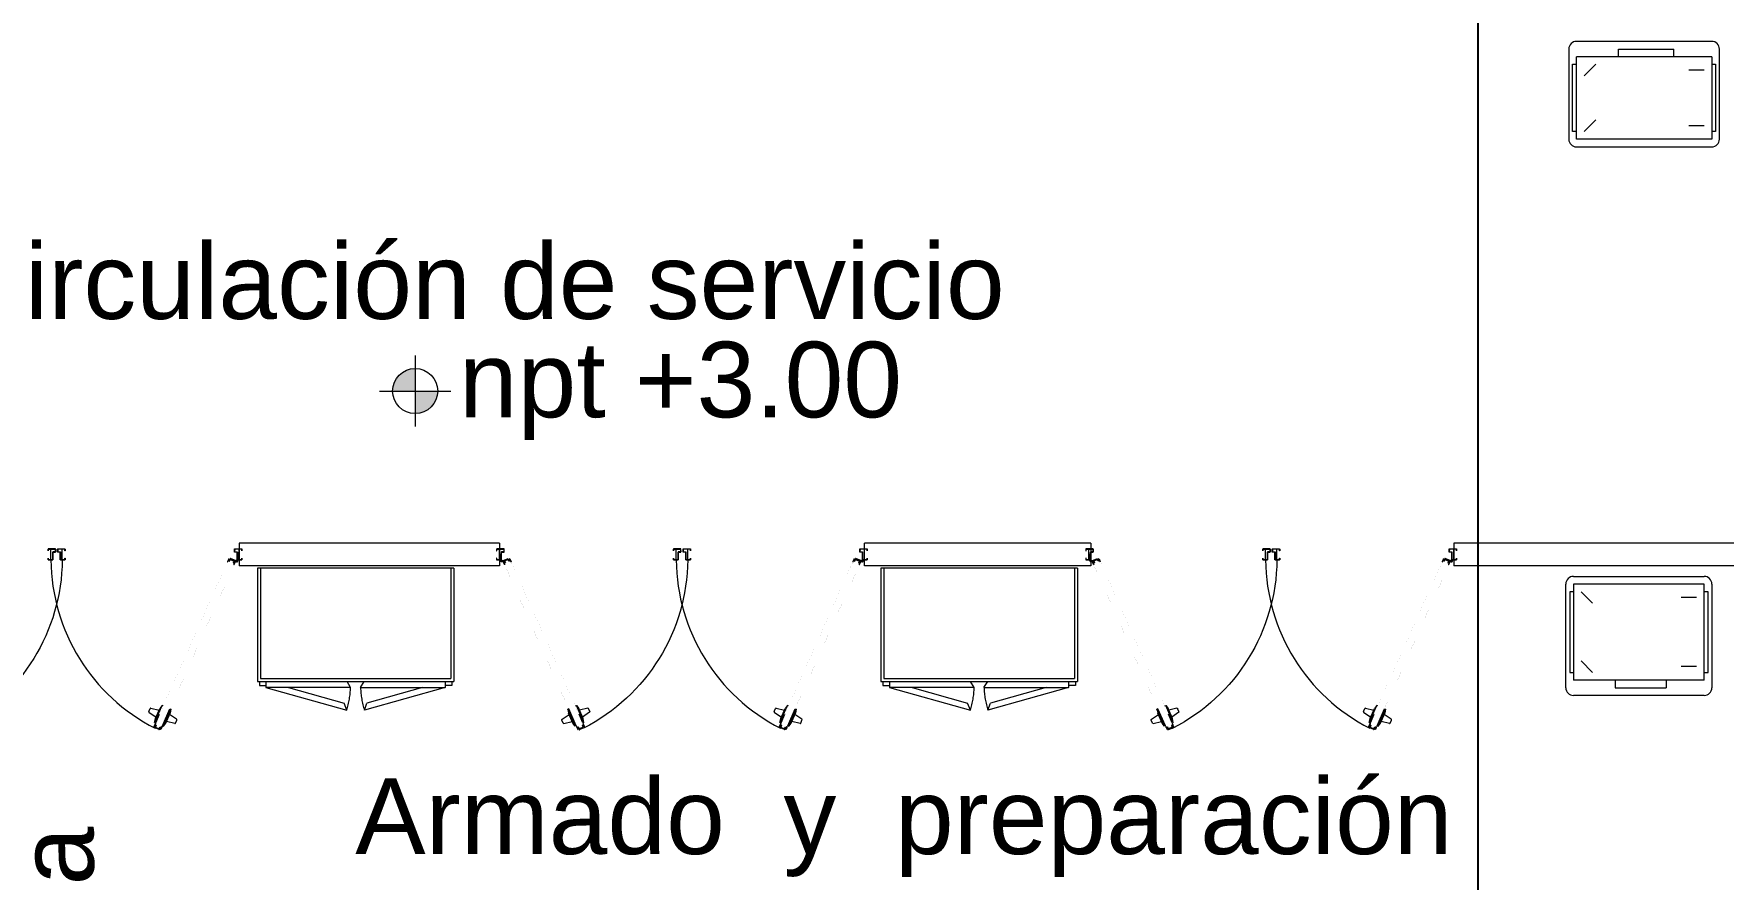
# Model space of a CAD drawing. Header units: millimetres. Extents: x 744843 to 745492, y 2520966 to 2521458.
# Drawn here: x 745416.78 to 745427.96, y 2521095.84 to 2521101.43 of the extents above; entities that cross this region are included whole.
import ezdxf

# ---------------------------------------------------------------- set-up
doc = ezdxf.new("R2010")
doc.units = ezdxf.units.MM
doc.linetypes.add('HIDDEN', pattern=[9.525, 6.35, -3.175])
doc.layers.add('A_Ejes', color=8, linetype='Continuous')
for name, color, linetype, lineweight in [('A_Muebles_Cocina', 55, 'Continuous', 20), ('A_Muros', 30, 'Continuous', 20), ('A_Niveles', 1, 'Continuous', 20), ('A_Puertas', 8, 'Continuous', 0), ('A_Textos', 4, 'Continuous', 20)]:
    doc.layers.add(name, color=color, linetype=linetype, lineweight=lineweight)
doc.styles.add('Arial', font='arial.ttf', dxfattribs={"height": 1})
doc.styles.add('escal 300', font='arial.ttf', dxfattribs={"height": 0.5})

# ---------------------------------------------------------------- blocks, each defined once
blk = doc.blocks.new('carro_servicio')
at = {"layer": 'A_Muebles_Cocina'}
for p, q in [((0, 0.931), (0, 0.036)), ((0.647, 0.982), (0.051, 0.982)), ((0.102, 0.931), (0.102, 0.036)), ((0.102, 0.931), (0.647, 0.931)), ((0.152, 0.956), (0.596, 0.956)), ((0.152, 0.931), (0.152, 0.956)), ((0.596, 0.956), (0.596, 0.931)), ((0.647, 0.931), (0.647, 0.036)), ((0.697, 0.036), (0.697, 0.931)), ((0.191, 0.88), (0.191, 0.779)), ((0.558, 0.88), (0.558, 0.779)), ((0.051, 0.313), (0.051, 0.68)), ((0.102, 0.68), (0.051, 0.68)), ((0.102, 0.313), (0.051, 0.313)), ((0.152, 0.163), (0.229, 0.087)), ((0.52, 0.163), (0.596, 0.087)), ((0.647, 0.036), (0.102, 0.036)), ((0.152, 0.01), (0.152, 0.036)), ((0.596, 0.01), (0.152, 0.01)), ((0.596, 0.036), (0.596, 0.01)), ((0.051, -0.015), (0.647, -0.015))]:
    blk.add_line(p, q, dxfattribs=at)
for centre, start, end in [((0.051, 0.931), 90, 180.0054), ((0.647, 0.931), 0, 90), ((0.051, 0.036), 180, 270), ((0.647, 0.036), 270, 0)]:
    blk.add_arc(centre, 0.0508, start, end, dxfattribs=at)
blk = doc.blocks.new('puerta 100')
at = {"layer": 'A_Puertas'}
for p, q in [((0.3387, 0.8689), (0.3317, 0.8527)), ((0.333, 0.8485), (0.3704, 0.8241)), ((0.3417, 0.8705), (0.3864, 0.8608)), ((0.4022, 0.8858), (0.3627, 0.795)), ((0.3627, 0.795), (0.3666, 0.8153)), ((0.39, 0.8691), (0.3666, 0.8153)), ((0.4077, 0.8834), (0.3682, 0.7926)), ((0.4022, 0.8858), (0.39, 0.8691)), ((0.4077, 0.8834), (0.4022, 0.8858)), ((0.4488, 0.8655), (0.4093, 0.7748)), ((0.4121, 0.8882), (0.4102, 0.889)), ((0.4449, 0.8452), (0.4215, 0.7914)), ((0.4432, 0.8679), (0.4233, 0.822)), ((0.4789, 0.8108), (0.4413, 0.8369)), ((0.4488, 0.8655), (0.4433, 0.8679)), ((0.4437, 0.8722), (0.4449, 0.8717)), ((0.4488, 0.8655), (0.4449, 0.8452)), ((0.3682, 0.7926), (0.3627, 0.795)), ((0.4038, 0.7772), (0.4093, 0.7748)), ((0.4093, 0.7748), (0.4215, 0.7914)), ((0.4687, 0.7895), (0.4253, 0.8002)), ((0.4797, 0.8076), (0.4727, 0.7914)), ((0, 0.0008), (0, -0.0554)), ((0.0079, 0.0036), (0.0079, 0.0018)), ((0.0079, 0.0008), (0.0079, -0.03)), ((0.0092, 0.0028), (0.0092, 0.0018)), ((0.0092, 0.0008), (0.0092, -0.03)), ((0.0163, 0.0065), (0.046, -0.0065)), ((0.0164, 0.0079), (0.0465, -0.0053)), ((0.0263, 0.0269), (0.0197, 0.0118)), ((0.0211, 0.0124), (0.024, 0.019)), ((0.024, 0.019), (0.0296, 0.0165)), ((0.0244, 0.0199), (0.0272, 0.0265)), ((0.031, 0.017), (0.0244, 0.0199)), ((0.0296, 0.0165), (0.0247, 0.0052)), ((0.0247, 0.0052), (0.0464, -0.0043)), ((0.0272, 0.0265), (0.026, 0.0271)), ((0.0272, 0.0265), (0.0263, 0.0269)), ((0.0269, 0.0076), (0.031, 0.017)), ((0.0467, -0.001), (0.0269, 0.0076)), ((0.0464, -0.0043), (0.0513, 0.007)), ((0.0508, 0.0084), (0.0467, -0.001)), ((0.0574, 0.0055), (0.0508, 0.0084)), ((0.0513, 0.007), (0.057, 0.0046)), ((0.057, 0.0046), (0.0541, -0.002)), ((0.0547, -0.0034), (0.0612, 0.0117)), ((0.0603, 0.0121), (0.0574, 0.0055)), ((0.0603, 0.0121), (0.0615, 0.0116)), ((0.0612, 0.0117), (0.0603, 0.0121)), ((1, 0.0009), (1, -0.0554)), ((0.0079, -0.03), (0.008, -0.0301)), ((0.008, -0.0301), (0.0091, -0.0301)), ((0.0091, -0.0301), (0.0092, -0.03)), ((0.0462, -0.0064), (0.0466, -0.0054)), ((0.0466, -0.0054), (0.0465, -0.0053))]:
    blk.add_line(p, q, dxfattribs=at)
at = {"layer": 'A_Puertas', "const_width": 0.000051}
for points in [[(0.0228, 0.0138), (0.0216, 0.011, -1), (0.0198, 0.0118), (0.4037, 0.8731), (0.4163, 0.9021, -1), (0.4181, 0.9013), (0.4169, 0.8985), (0.4173, 0.8983), (0.4186, 0.9011, 1), (0.4159, 0.9023), (0.4032, 0.8733), (0.0193, 0.012, 1), (0.022, 0.0108), (0.0233, 0.0136)], [(0.054, 0.0002), (0.0528, -0.0026, 1), (0.0546, -0.0034), (0.4385, 0.8579), (0.4511, 0.8869, 1), (0.4493, 0.8877), (0.4481, 0.885), (0.4476, 0.8851), (0.4489, 0.8879, -1), (0.4516, 0.8868), (0.4389, 0.8577), (0.055, -0.0035, -1), (0.0523, -0.0024), (0.0536, 0.0004)]]:
    blk.add_lwpolyline(points, format="xyb", close=True, dxfattribs=at)
at = {"layer": 'A_Puertas'}
for points in [[(0.444, 0.8911), (0.4242, 0.8998), (0.4201, 0.8903), (0.4135, 0.8932), (0.4106, 0.8866), (0.4097, 0.887), (0.4162, 0.9021, -2.414214), (0.4168, 0.9008), (0.4139, 0.8942), (0.4196, 0.8917), (0.4253, 0.9049), (0.4263, 0.9045), (0.4254, 0.9026), (0.4453, 0.894), (0.4461, 0.8959), (0.447, 0.8955), (0.4413, 0.8822), (0.4469, 0.8798), (0.4498, 0.8864, -2.414214), (0.4512, 0.8869), (0.4446, 0.8718), (0.4437, 0.8722), (0.4465, 0.8788), (0.4399, 0.8817)], [(-0.0153, -0.0074), (-0.0153, 0.0007, -0.414214), (-0.0143, 0.0018), (0.0092, 0.0018, -0.414214), (0.0102, 0.0007), (0.0102, -0.039, 0.414214), (0.0112, -0.04), (0.0234, -0.04, -0.414214), (0.0245, -0.0411), (0.0245, -0.0553, -0.414214), (0.0234, -0.0564), (-0.0143, -0.0564, -0.414214), (-0.0153, -0.0553), (-0.0153, -0.0472), (-0.0144, -0.0472), (-0.0144, -0.0553, 0.414214), (-0.0143, -0.0554), (0.0234, -0.0554, 0.414214), (0.0236, -0.0553), (0.0236, -0.0411, 0.414214), (0.0234, -0.041), (0.0112, -0.041, -0.414214), (0.0093, -0.039), (0.0093, 0.0007, 0.414214), (0.0092, 0.0008), (-0.0143, 0.0008, 0.414214), (-0.0144, 0.0007), (-0.0144, -0.0074)], [(1.0153, -0.0074), (1.0153, 0.0008, 0.414214), (1.0143, 0.0018), (0.9908, 0.0018, 0.414214), (0.9898, 0.0008), (0.9898, -0.039, -0.414214), (0.9888, -0.04), (0.9766, -0.04, 0.414214), (0.9755, -0.041), (0.9755, -0.0553, 0.414214), (0.9766, -0.0563), (1.0143, -0.0563, 0.414214), (1.0153, -0.0553), (1.0153, -0.0471), (1.0144, -0.0471), (1.0144, -0.0553, -0.414214), (1.0143, -0.0554), (0.9766, -0.0554, -0.414214), (0.9764, -0.0553), (0.9764, -0.041, -0.414214), (0.9766, -0.0409), (0.9888, -0.0409, 0.414214), (0.9907, -0.039), (0.9907, 0.0008, -0.414214), (0.9908, 0.0009), (1.0143, 0.0009, -0.414214), (1.0144, 0.0008), (1.0144, -0.0074)]]:
    blk.add_lwpolyline(points, format="xyb", close=True, dxfattribs=at)
blk.add_circle((0.0112, 0.0075), 0.00206, dxfattribs=at)
for centre, radius, start, end in [((0.3351, 0.8515), 0.00361, 160.49399, 235.18235), ((0.3411, 0.868), 0.00255, 77.51541, 158.65095), ((-0.0132, -0.0073), 1.0133, 0.51479, 63.01508), ((0.4774, 0.8087), 0.00255, 334.32133, 55.45687), ((0.4695, 0.793), 0.00361, 257.78993, 332.47829), ((0.0112, 0.0075), 0.00515, 246.35319, 229.45476), ((0.0207, 0.0114), 0.00103, 156.48614, 66.48614), ((0.0537, -0.003), 0.00103, 66.48614, 336.48614)]:
    blk.add_arc(centre, radius, start, end, dxfattribs=at)
blk = doc.blocks.new('niveles')
at = {"layer": 'A_Niveles'}
h = blk.add_hatch(color=256, dxfattribs=at)
h.paths.add_polyline_path([(-0.438, 0.174), (-0.289, 0.174), (-0.289, 0.323, 0.414214)])
h.paths.add_polyline_path([(-0.14, 0.174), (-0.289, 0.174), (-0.289, 0.025, 0.414214)])
for p, q in [((-0.289, 0.409), (-0.289, -0.061)), ((-0.525, 0.174), (-0.054, 0.174)), ((-0.479, 0.174), (-0.094, 0.174))]:
    blk.add_line(p, q, dxfattribs=at)
blk.add_circle((-0.289, 0.174), 0.149, dxfattribs=at)
at = {"layer": 'A_Textos', "ltscale": 0.0065, "width": 1.2}
blk.add_attdef('NIVEL', (0, 0), '', height=0.3, dxfattribs=at)

msp = doc.modelspace()

# ---------------------------------------------------------------- linework, layer by layer
at = {"layer": 'A_Ejes'}
msp.add_line((745426.335, 2521057.851), (745426.334, 2521173.138), dxfattribs=at)
at = {"layer": 'A_Muebles_Cocina'}
for p, q in [((745419.558, 2521097.899), (745418.258, 2521097.899)), ((745418.258, 2521097.899), (745418.258, 2521097.149)), ((745419.558, 2521097.899), (745418.258, 2521097.899)), ((745418.258, 2521097.899), (745418.258, 2521097.149)), ((745418.278, 2521097.899), (745418.278, 2521097.169)), ((745418.278, 2521097.899), (745418.278, 2521097.169)), ((745419.538, 2521097.899), (745419.538, 2521097.169)), ((745419.538, 2521097.899), (745419.538, 2521097.169)), ((745419.558, 2521097.899), (745419.558, 2521097.149)), ((745419.558, 2521097.899), (745419.558, 2521097.149)), ((745423.683, 2521097.899), (745422.383, 2521097.899)), ((745422.383, 2521097.899), (745422.383, 2521097.149)), ((745423.683, 2521097.899), (745422.383, 2521097.899)), ((745422.383, 2521097.899), (745422.383, 2521097.149)), ((745422.403, 2521097.899), (745422.403, 2521097.169)), ((745422.403, 2521097.899), (745422.403, 2521097.169)), ((745423.663, 2521097.899), (745423.663, 2521097.169)), ((745423.663, 2521097.899), (745423.663, 2521097.169)), ((745423.683, 2521097.899), (745423.683, 2521097.149)), ((745423.683, 2521097.899), (745423.683, 2521097.149)), ((745426.914, 2521097.108), (745426.914, 2521097.794)), ((745426.914, 2521097.108), (745426.914, 2521097.794)), ((745426.965, 2521097.845), (745427.83, 2521097.845)), ((745426.965, 2521097.845), (745427.83, 2521097.845)), ((745426.965, 2521097.794), (745426.965, 2521097.159)), ((745427.83, 2521097.794), (745426.965, 2521097.794)), ((745426.965, 2521097.794), (745426.965, 2521097.159)), ((745427.83, 2521097.794), (745426.965, 2521097.794)), ((745427.83, 2521097.159), (745427.83, 2521097.794)), ((745427.83, 2521097.159), (745427.83, 2521097.794)), ((745427.881, 2521097.794), (745427.881, 2521097.108)), ((745427.881, 2521097.794), (745427.881, 2521097.108)), ((745426.94, 2521097.743), (745426.94, 2521097.21)), ((745426.965, 2521097.743), (745426.94, 2521097.743)), ((745426.94, 2521097.743), (745426.94, 2521097.21)), ((745426.965, 2521097.743), (745426.94, 2521097.743)), ((745427.092, 2521097.667), (745427.016, 2521097.743)), ((745427.092, 2521097.667), (745427.016, 2521097.743)), ((745427.78, 2521097.705), (745427.678, 2521097.705)), ((745427.78, 2521097.705), (745427.678, 2521097.705)), ((745427.856, 2521097.743), (745427.83, 2521097.743)), ((745427.856, 2521097.743), (745427.83, 2521097.743)), ((745427.856, 2521097.21), (745427.856, 2521097.743)), ((745427.856, 2521097.21), (745427.856, 2521097.743)), ((745426.94, 2521097.21), (745426.965, 2521097.21)), ((745426.94, 2521097.21), (745426.965, 2521097.21)), ((745427.092, 2521097.21), (745427.016, 2521097.286)), ((745427.092, 2521097.21), (745427.016, 2521097.286)), ((745427.78, 2521097.248), (745427.678, 2521097.248)), ((745427.78, 2521097.248), (745427.678, 2521097.248)), ((745427.83, 2521097.21), (745427.856, 2521097.21)), ((745427.83, 2521097.21), (745427.856, 2521097.21)), ((745418.258, 2521097.149), (745419.558, 2521097.149)), ((745418.258, 2521097.149), (745419.558, 2521097.149)), ((745418.271, 2521097.149), (745418.271, 2521097.122)), ((745418.271, 2521097.149), (745418.271, 2521097.122)), ((745418.271, 2521097.122), (745418.315, 2521097.122)), ((745418.271, 2521097.122), (745418.315, 2521097.122)), ((745418.278, 2521097.169), (745419.538, 2521097.169)), ((745418.278, 2521097.169), (745419.538, 2521097.169)), ((745418.315, 2521097.149), (745418.315, 2521097.109)), ((745418.315, 2521097.149), (745418.315, 2521097.109)), ((745418.875, 2521097.109), (745418.315, 2521097.109)), ((745418.875, 2521097.109), (745418.315, 2521097.109)), ((745418.875, 2521097.109), (745418.851, 2521097.149)), ((745418.875, 2521097.109), (745418.851, 2521097.149)), ((745418.94, 2521097.109), (745418.964, 2521097.149)), ((745418.94, 2521097.109), (745418.964, 2521097.149)), ((745418.94, 2521097.109), (745419.5, 2521097.109)), ((745418.94, 2521097.109), (745419.5, 2521097.109)), ((745419.5, 2521097.149), (745419.5, 2521097.109)), ((745419.5, 2521097.149), (745419.5, 2521097.109)), ((745419.544, 2521097.122), (745419.5, 2521097.122)), ((745419.544, 2521097.122), (745419.5, 2521097.122)), ((745419.544, 2521097.149), (745419.544, 2521097.122)), ((745419.544, 2521097.149), (745419.544, 2521097.122)), ((745422.383, 2521097.149), (745423.683, 2521097.149)), ((745422.383, 2521097.149), (745423.683, 2521097.149)), ((745422.397, 2521097.149), (745422.397, 2521097.122)), ((745422.397, 2521097.149), (745422.397, 2521097.122)), ((745422.397, 2521097.122), (745422.441, 2521097.122)), ((745422.397, 2521097.122), (745422.441, 2521097.122)), ((745422.403, 2521097.169), (745423.663, 2521097.169)), ((745422.403, 2521097.169), (745423.663, 2521097.169)), ((745422.441, 2521097.149), (745422.441, 2521097.109)), ((745422.441, 2521097.149), (745422.441, 2521097.109)), ((745423.001, 2521097.109), (745422.441, 2521097.109)), ((745423.001, 2521097.109), (745422.441, 2521097.109)), ((745423.001, 2521097.109), (745422.977, 2521097.149)), ((745423.001, 2521097.109), (745422.977, 2521097.149)), ((745423.065, 2521097.109), (745423.09, 2521097.149)), ((745423.065, 2521097.109), (745423.09, 2521097.149)), ((745423.065, 2521097.109), (745423.625, 2521097.109)), ((745423.065, 2521097.109), (745423.625, 2521097.109)), ((745423.625, 2521097.149), (745423.625, 2521097.109)), ((745423.625, 2521097.149), (745423.625, 2521097.109)), ((745423.67, 2521097.122), (745423.625, 2521097.122)), ((745423.67, 2521097.122), (745423.625, 2521097.122)), ((745423.67, 2521097.149), (745423.67, 2521097.122)), ((745423.67, 2521097.149), (745423.67, 2521097.122)), ((745427.83, 2521097.159), (745426.965, 2521097.159)), ((745427.83, 2521097.159), (745426.965, 2521097.159)), ((745427.242, 2521097.159), (745427.242, 2521097.108)), ((745427.242, 2521097.159), (745427.242, 2521097.108)), ((745427.242, 2521097.108), (745427.579, 2521097.108)), ((745427.242, 2521097.108), (745427.579, 2521097.108)), ((745427.579, 2521097.159), (745427.579, 2521097.108)), ((745427.579, 2521097.159), (745427.579, 2521097.108)), ((745427.83, 2521097.057), (745426.965, 2521097.057)), ((745427.83, 2521097.057), (745426.965, 2521097.057))]:
    msp.add_line(p, q, dxfattribs=at)
at = {"layer": 'A_Muebles_Cocina', "linetype": 'HIDDEN'}
for p, q in [((745418.315, 2521097.109), (745418.85, 2521096.959)), ((745418.315, 2521097.109), (745418.85, 2521096.959)), ((745418.464, 2521097.109), (745418.832, 2521097.006)), ((745418.464, 2521097.109), (745418.832, 2521097.006)), ((745419.5, 2521097.109), (745418.966, 2521096.959)), ((745419.5, 2521097.109), (745418.966, 2521096.959)), ((745419.351, 2521097.109), (745418.983, 2521097.006)), ((745419.351, 2521097.109), (745418.983, 2521097.006)), ((745422.441, 2521097.109), (745422.975, 2521096.959)), ((745422.441, 2521097.109), (745422.975, 2521096.959)), ((745422.589, 2521097.109), (745422.957, 2521097.006)), ((745422.589, 2521097.109), (745422.957, 2521097.006)), ((745423.625, 2521097.109), (745423.091, 2521096.959)), ((745423.625, 2521097.109), (745423.091, 2521096.959)), ((745423.477, 2521097.109), (745423.109, 2521097.006)), ((745423.477, 2521097.109), (745423.109, 2521097.006)), ((745418.85, 2521096.959), (745418.832, 2521097.006)), ((745418.85, 2521096.959), (745418.832, 2521097.006)), ((745418.966, 2521096.959), (745418.983, 2521097.006)), ((745418.966, 2521096.959), (745418.983, 2521097.006)), ((745422.975, 2521096.959), (745422.957, 2521097.006)), ((745422.975, 2521096.959), (745422.957, 2521097.006)), ((745423.091, 2521096.959), (745423.109, 2521097.006)), ((745423.091, 2521096.959), (745423.109, 2521097.006))]:
    msp.add_line(p, q, dxfattribs=at)
at = {"layer": 'A_Muebles_Cocina'}
for centre, start, end in [((745426.965, 2521097.794), 90, 180), ((745426.965, 2521097.794), 90, 180), ((745427.83, 2521097.794), 0, 90), ((745427.83, 2521097.794), 0, 90), ((745426.965, 2521097.108), 180, 270), ((745426.965, 2521097.108), 180, 270), ((745427.83, 2521097.108), 269.9946, 0), ((745427.83, 2521097.108), 269.9946, 0)]:
    msp.add_arc(centre, 0.0508, start, end, dxfattribs=at)
at = {"layer": 'A_Muebles_Cocina', "linetype": 'HIDDEN'}
for centre, start, end in [((745418.315, 2521097.129), 342.3865, 357.9546), ((745418.315, 2521097.129), 342.3865, 357.9546), ((745419.5, 2521097.129), 182.0454, 197.6135), ((745419.5, 2521097.129), 182.0454, 197.6135), ((745422.441, 2521097.129), 342.3865, 357.9546), ((745422.441, 2521097.129), 342.3865, 357.9546), ((745423.625, 2521097.129), 182.0454, 197.6135), ((745423.625, 2521097.129), 182.0454, 197.6135)]:
    msp.add_arc(centre, 0.56, start, end, dxfattribs=at)
at = {"layer": 'A_Muros'}
for p, q in [((745419.86, 2521098.065), (745418.137, 2521098.065)), ((745418.137, 2521098.065), (745418.137, 2521097.915)), ((745419.86, 2521098.065), (745419.86, 2521097.915)), ((745423.773, 2521098.065), (745422.274, 2521098.065)), ((745422.274, 2521097.915), (745422.274, 2521098.065)), ((745423.773, 2521098.065), (745423.773, 2521097.915)), ((745434.012, 2521098.065), (745426.173, 2521098.065)), ((745426.173, 2521098.065), (745426.173, 2521097.915)), ((745419.86, 2521097.915), (745418.137, 2521097.915)), ((745423.773, 2521097.915), (745422.274, 2521097.915)), ((745433.862, 2521097.915), (745426.173, 2521097.915))]:
    msp.add_line(p, q, dxfattribs=at)

# ---------------------------------------------------------------- block references
at = {"layer": 'A_Muebles_Cocina', "color": 8, "rotation": 270}
msp.add_blockref('carro_servicio', (745426.949, 2521101.384), dxfattribs=at)
at = {"layer": 'A_Puertas', "linetype": 'Continuous', "yscale": 1.244773626676761, "zscale": 1.244773626850167, "rotation": 180}
for p, xscale in [((745415.722, 2521097.956), -1.244773626705864), ((745418.137, 2521097.956), 1.244773626705864), ((745419.86, 2521097.956), -1.244773626705864), ((745422.274, 2521097.956), 1.244773626705864), ((745423.758, 2521097.956), -1.244773626705864), ((745426.173, 2521097.956), 1.244773626705864)]:
    msp.add_blockref('puerta 100', p, dxfattribs=dict(at, xscale=xscale))
at = {"layer": 'A_Textos'}
ref = msp.add_blockref('niveles', (745419.591, 2521098.897), dxfattribs=at)
ref.add_attrib('NIVEL', 'npt +3.00', (745419.591, 2521098.897), dxfattribs={"ltscale": 0.0065, "height": 0.5, "style": 'Arial'})

# ---------------------------------------------------------------- texts
at = {"layer": 'A_Textos', "ltscale": 0.1, "insert": (745419.786, 2521100.048), "char_height": 0.5, "width": 12.01144, "attachment_point": 2, "style": 'Arial'}
msp.add_mtext('{\\fArial|b0|i0|c161|p34;circulaci}ó{\\fArial|b0|i0|c161|p34;n de servicio}', dxfattribs=at)
at = {"layer": 'A_Textos', "ltscale": 0.1, "char_height": 0.5, "attachment_point": 2, "style": 'escal 300'}
for s, insert, width, rotation in [('Lavado  de  ollas  y  de  loza', (745415.842, 2521094.597), 5.74808, 90), ('Lavado  de  ollas  y  de  loza', (745415.842, 2521094.597), 5.74808, 90), ('Armado  y  preparación', (745422.535, 2521096.508), 12.56625, 360), ('Armado  y  preparación', (745422.535, 2521096.508), 12.56625, 360)]:
    msp.add_mtext(s, dxfattribs=dict(at, insert=insert, width=width, rotation=rotation))

doc.saveas('drawing.dxf')
